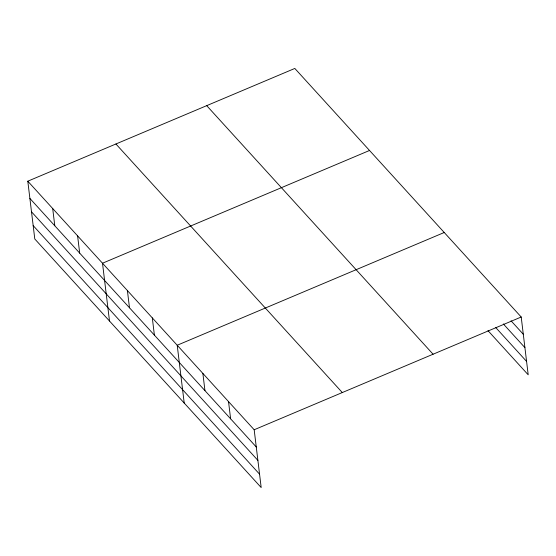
<?xml version="1.0" encoding="UTF-8"?>
<svg xmlns="http://www.w3.org/2000/svg" width="556" height="556" viewBox="0 0 556 556"><rect width="100%" height="100%" fill="white"/><g stroke="black" fill="none" stroke-linecap="round" stroke-linejoin="round"><path stroke-width="0.83" d="M27.8 181.193L254.182 429.76L261.181 487.556L34.792 238.99L27.8 181.193L294.819 68.444L521.208 317.01L528.2 374.807L487.966 330.625M369.531 150.474L102.506 263.224L109.497 321.014M444.237 232.498L177.211 345.248L184.21 403.037M254.182 429.76L521.208 317.01M511.047 320.805L523.293 334.246M503.34 323.94L524.913 347.632M495.674 327.484L526.581 361.421M206.707 105.654L433.089 354.221M115.919 143.99L342.301 392.557M29.885 198.429L256.274 446.996M31.504 211.815L257.894 460.382M33.172 225.604L259.562 474.171M228.53 401.592L230.615 418.828M202.87 373.423L204.955 390.653M152.309 317.907L154.394 335.143M127.407 290.566L129.492 307.802M77.604 235.883L79.689 253.119M52.702 208.542L54.787 225.778"/></g></svg>
